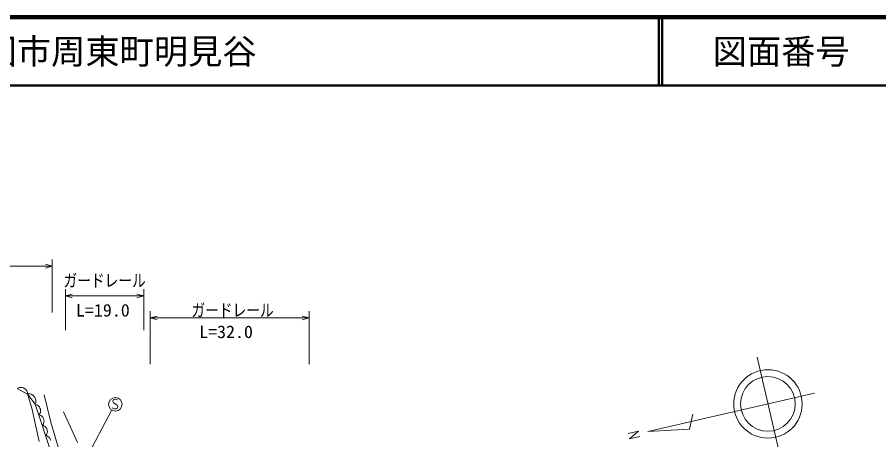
# Model space of a CAD drawing. Units: millimetres, scale not verified. Extents: x 40000 to 680000, y 20000 to 380000.
# Drawn here: x 415084 to 540868, y 318256 to 380000 of the extents above; entities that cross this region are included whole.
import ezdxf
from ezdxf.enums import TextEntityAlignment as Align

# ---------------------------------------------------------------- set-up
doc = ezdxf.new("R2010")
doc.units = ezdxf.units.MM
doc.header["$LTSCALE"] = 1000
for name, color, linetype, lineweight in [('M-BGD', 7, 'Continuous', 13), ('M-BGD-EXST', 7, 'Continuous', 13), ('M-BMK-SRVR', 3, 'Continuous', 13), ('M-STR-HTXT', 7, 'Continuous', 13), ('M-TTL', 2, 'Continuous', 140), ('M-TTL-LINE', 7, 'Continuous', 50)]:
    doc.layers.add(name, color=color, linetype=linetype, lineweight=lineweight)
doc.layers.add('M-TTL-TXT', color=7, linetype='Continuous')
doc.styles.add('ＭＳ ゴシック', font='')
doc.styles.get('ＭＳ ゴシック').set_extended_font_data('MS Gothic')

msp = doc.modelspace()

# ---------------------------------------------------------------- linework, layer by layer
at = {"layer": 'M-BGD'}
for p, q in [((415267, 325843), (415095, 325745)), ((415406, 325882), (415267, 325843)), ((415574, 325905), (415406, 325882)), ((415802, 325894), (415574, 325905)), ((415997, 325824), (415802, 325894)), ((416175, 325724), (415997, 325824)), ((416578, 324913), (415073, 325757)), ((416336, 325594), (416175, 325724)), ((416464, 325406), (416336, 325594)), ((416533, 325250), (416464, 325406)), ((416572, 325111), (416533, 325250)), ((416771, 324974), (416551, 324947)), ((416578, 324913), (416572, 325111)), ((417715, 323446), (416578, 324913)), ((416646, 324825), (417251, 322705)), ((416931, 324953), (416771, 324974)), ((417114, 324903), (416931, 324953)), ((417344, 324793), (417114, 324903)), ((417514, 324636), (417344, 324793)), ((417653, 324456), (417514, 324636)), ((419002, 324824), (419967, 320853)), ((417763, 324252), (417653, 324456)), ((417715, 323446), (417795, 323652)), ((420246, 315814), (417715, 323446)), ((417910, 323367), (417728, 323407)), ((417812, 324002), (417763, 324252)), ((417795, 323652), (417815, 323812)), ((417815, 323812), (417812, 324002)), ((418031, 323306), (417910, 323367)), ((418162, 323215), (418031, 323306)), ((417251, 322705), (418309, 317983)), ((418314, 323063), (418162, 323215)), ((418231, 321889), (418353, 322030)), ((418405, 322890), (418314, 323063)), ((418353, 322030), (418414, 322152)), ((418465, 322708), (418405, 322890)), ((418414, 322152), (418465, 322303)), ((418495, 322516), (418465, 322708)), ((418465, 322303), (418495, 322516)), ((421839, 322328), (423881, 317846)), ((418413, 321848), (418231, 321889)), ((418535, 321787), (418413, 321848)), ((418666, 321696), (418535, 321787)), ((418818, 321544), (418666, 321696)), ((418909, 321372), (418818, 321544)), ((418969, 321190), (418909, 321372)), ((418918, 320633), (418968, 320785)), ((418968, 320785), (418999, 320997)), ((418999, 320997), (418969, 321190)), ((419967, 320853), (421215, 316711)), ((418735, 320370), (418857, 320512)), ((418917, 320329), (418735, 320370)), ((418857, 320512), (418918, 320633)), ((419038, 320269), (418917, 320329)), ((419170, 320177), (419038, 320269)), ((419321, 320025), (419170, 320177)), ((419412, 319853), (419321, 320025)), ((419473, 319671), (419412, 319853)), ((419503, 319479), (419473, 319671)), ((419239, 318852), (419360, 318993)), ((419421, 318811), (419239, 318852)), ((419360, 318993), (419421, 319114)), ((419421, 319114), (419472, 319266)), ((419542, 318750), (419421, 318811)), ((419472, 319266), (419503, 319479)), ((419674, 318659), (419542, 318750)), ((419825, 318507), (419674, 318659)), ((419916, 318335), (419825, 318507)), ((419977, 318152), (419916, 318335))]:
    msp.add_line(p, q, dxfattribs=at)
at = {"layer": 'M-BGD-EXST'}
for p, q in [((429090, 324076), (429050, 323836)), ((429050, 323836), (429130, 323636)), ((429330, 324196), (429090, 324076)), ((429130, 323636), (429690, 323316)), ((429490, 324196), (429330, 324196)), ((429650, 324156), (429490, 324196)), ((429730, 324076), (429650, 324156)), ((429690, 323316), (429770, 323116)), ((428861, 322514), (420477, 306736)), ((429010, 322876), (428930, 322996)), ((429250, 322756), (429010, 322876)), ((429530, 322756), (429250, 322756)), ((429730, 322876), (429530, 322756)), ((429770, 323116), (429730, 322876))]:
    msp.add_line(p, q, dxfattribs=at)
msp.add_circle((429410, 323436), 1000, dxfattribs=at)
at = {"layer": 'M-BMK-SRVR'}
for p, q in [((523114, 330318), (526257, 316676)), ((507145, 319455), (531507, 325069)), ((513216, 319828), (513742, 322001)), ((505799, 319519), (504291, 319164)), ((504471, 318391), (505799, 319519)), ((507145, 319455), (513216, 319828)), ((505975, 318738), (504471, 318391))]:
    msp.add_line(p, q, dxfattribs=at)
for radius in [5000, 4000]:
    msp.add_circle((524685, 323497), radius, dxfattribs=at)
at = {"layer": 'M-STR-HTXT'}
for p, q in [((395243, 343620), (420190, 343620)), ((419190, 343900), (420190, 343620)), ((420190, 343620), (419190, 343340)), ((420190, 344620), (420190, 336860)), ((422122, 334285), (422122, 340274)), ((433549, 340274), (433549, 334285)), ((422122, 339274), (423122, 339554)), ((423122, 338994), (422122, 339274)), ((422122, 339274), (433549, 339274)), ((432549, 339554), (433549, 339274)), ((433549, 339274), (432549, 338994)), ((434515, 329295), (434515, 337055)), ((434515, 336055), (435515, 336335)), ((435515, 335775), (434515, 336055)), ((434515, 336055), (457692, 336055)), ((456692, 336335), (457692, 336055)), ((457692, 336055), (456692, 335775)), ((457692, 337055), (457692, 329295))]:
    msp.add_line(p, q, dxfattribs=at)
at = {"layer": 'M-TTL'}
msp.add_line((680000, 380000), (40000, 380000), dxfattribs=at)
at = {"layer": 'M-TTL-LINE'}
for p, q in [((508747, 380000), (508747, 370000)), ((509247, 380000), (509247, 370000)), ((40000, 370000), (680000, 370000))]:
    msp.add_line(p, q, dxfattribs=at)

# ---------------------------------------------------------------- texts
at = {"layer": 'M-STR-HTXT', "style": 'ＭＳ ゴシック'}
for s, width, p in [('ガードレール', 0.8, (421841, 340056)), ('L=19.0', 1.05, (423660, 335718)), ('ガードレール', 0.8, (440522, 335718)), ('L=32.0', 1.05, (441641, 332569))]:
    msp.add_text(s, height=1833, dxfattribs=dict(at, width=width)).set_placement(p, align=Align.BOTTOM_LEFT)
at = {"layer": 'M-TTL-TXT', "style": 'ＭＳ ゴシック'}
msp.add_text('岩国市周東町明見谷', height=3666, dxfattribs=at).set_placement((405024, 375000), align=Align.MIDDLE_LEFT)
msp.add_text('図面番号', height=3666, dxfattribs=at).set_placement((526622, 375000), align=Align.MIDDLE_CENTER)

doc.saveas('drawing.dxf')
